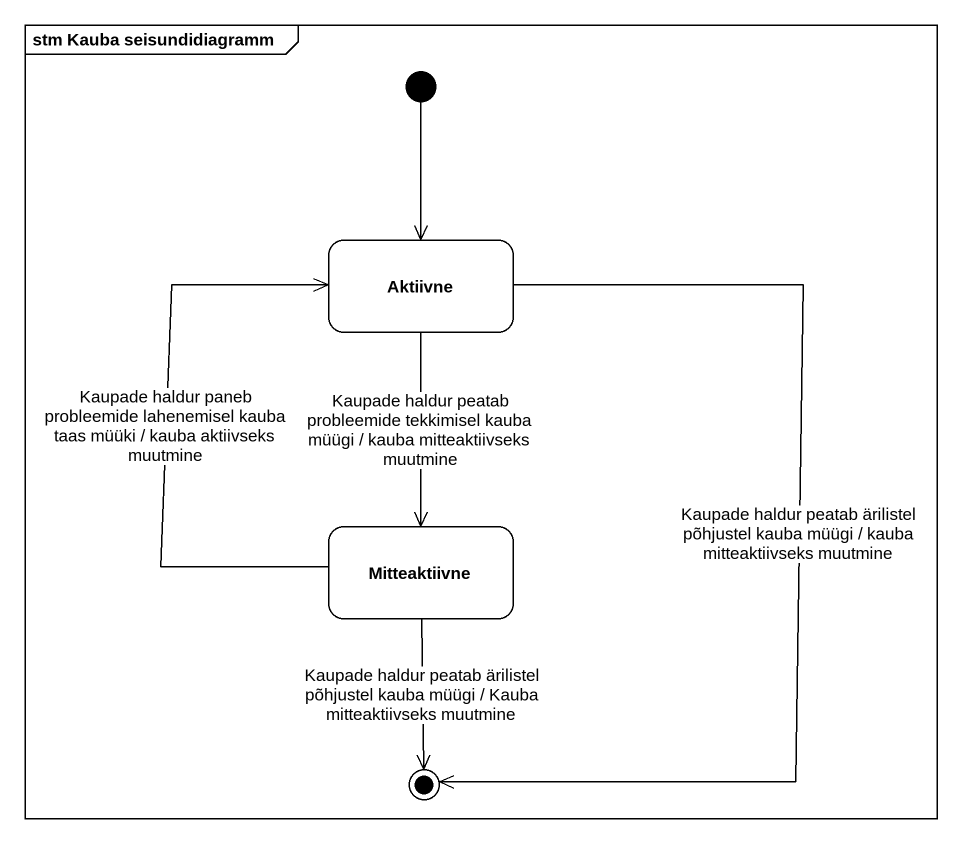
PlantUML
@startuml
mainframe stm Kauba seisundidiagramm
hide empty description
state Aktiivne
state Mitteaktiivne
[*] --> Aktiivne
Aktiivne --> Mitteaktiivne : Kaupade haldur peatab probleemide tekkimisel kauba müügi / kauba mitteaktiivseks muutmine
Mitteaktiivne -up-> Aktiivne : Kaupade haldur paneb probleemide lahenemisel kauba taas müüki / kauba aktiivseks muutmine
Aktiivne --> [*] : Kaupade haldur peatab ärilistel põhjustel kauba müügi / kauba mitteaktiivseks muutmine
Mitteaktiivne --> [*] : Kaupade haldur peatab ärilistel põhjustel kauba müügi / Kauba mitteaktiivseks muutmine
@enduml
